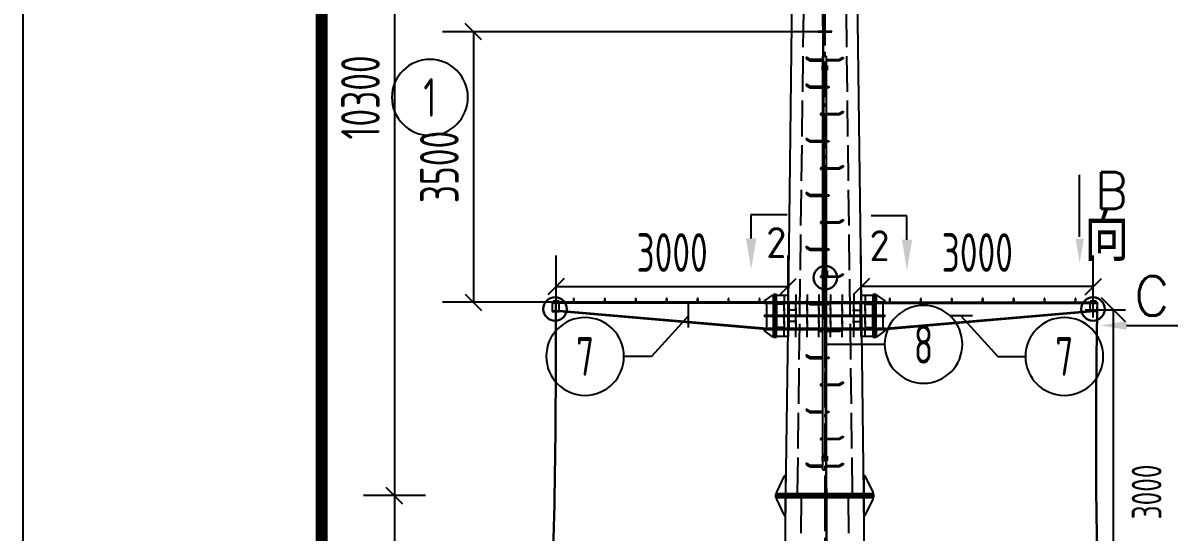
# Model space of a CAD drawing. Header units: inches. Extents: x -4449 to -2355, y -113 to 192.
# Drawn here: x -3707.3 to -3610.9, y 77.5 to 120.3 of the extents above; entities that cross this region are included whole.
import ezdxf
from ezdxf.enums import TextEntityAlignment as Align

# ---------------------------------------------------------------- set-up
doc = ezdxf.new("R2010")
doc.units = ezdxf.units.IN
doc.header["$MEASUREMENT"] = 0
for name, pattern in [('双点划线', [4.7, 3, -0.5, 0.1, -0.5, 0.1, -0.5]), ('点划线', [4.35, 3, -0.54, 0.27, -0.54]), ('虚线', [3.75, 3, -0.75])]:
    doc.linetypes.add(name, pattern=pattern)
for name, color, linetype in [('1', 7, 'Continuous'), ('3', 3, 'Continuous'), ('DRAW', 7, 'Continuous'), ('中线层', 2, '点划线'), ('图形层', 7, 'Continuous'), ('图框', 7, 'Continuous'), ('图签层', 7, 'Continuous'), ('尺寸标注线层', 1, 'Continuous'), ('标注文字层', 7, 'Continuous'), ('标注线层', 3, 'Continuous'), ('火曲线层', 3, '双点划线'), ('焊缝线层', 3, 'Continuous'), ('表格层', 3, 'Continuous'), ('隐藏线层', 1, '虚线')]:
    doc.layers.add(name, color=color, linetype=linetype)
doc.styles.add('ACC', font='SIMPLEX', dxfattribs={"bigfont": 'ACC.SHX'})
doc.styles.add('DXFS', font='txt8.shx', dxfattribs={"width": 0.7, "bigfont": 'hztxt.shx'})
doc.styles.get("Standard").update_dxf_attribs({"font": 'tssdeng.shx', "width": 0.7, "bigfont": 'hztxt.shx'})

# ---------------------------------------------------------------- blocks, each defined once
blk = doc.blocks.new('_OBLIQUE')
at = {"color": 0, "linetype": 'ByBlock'}
blk.add_line((-0.5, -0.5), (0.5, 0.5), dxfattribs=at)

msp = doc.modelspace()

# ---------------------------------------------------------------- linework, layer by layer
at = {"color": 1, "lineweight": 30}
for centre in [(-3639.8247712, 98.8954744), (-3662.5462892, 96.2614154), (-3617.3264392, 96.2614154)]:
    msp.add_circle(centre, 0.9879611, dxfattribs=at)
at = {"color": 3, "lineweight": 30}
for points in [[(-3640.0683792, 128.0631274), (-3639.8797492, 97.9090442), (-3639.7237492, 65.4941274), (-3640.0357492, 33.7481274), (-3639.7237492, 2.5214774)], [(-3662.4896092, 96.7591274), (-3663.2067902, 66.5455622), (-3663.699676, 34.0278092), (-3657.5838526, 15.4199441)], [(-3616.9772592, 96.4341274), (-3616.5527082, 66.397618), (-3616.0898898, 33.8794871), (-3621.9680526, 15.5079441)]]:
    msp.add_spline(points, degree=3, dxfattribs=at)
at = {"layer": '1'}
for p, q in [((-3646.0616542, 104.1928705), (-3643.0483537, 104.1928705)), ((-3632.9636588, 104.0911956), (-3635.9769593, 104.0911958))]:
    msp.add_line(p, q, dxfattribs=at)
at = {"layer": '3'}
for p, q in [((-3646.0616542, 102.1912733), (-3646.0616542, 104.1928705)), ((-3632.9636589, 102.0895984), (-3632.9636588, 104.0911956))]:
    msp.add_line(p, q, dxfattribs=at)
for points in [[(-3645.6292222, 102.1912733), (-3646.4940862, 102.1912733), (-3646.0616542, 99.5966813)], [(-3633.3960909, 102.0895984), (-3632.5312269, 102.0895983), (-3632.963659, 99.4950064)]]:
    msp.add_solid(points, dxfattribs=at)
at = {"layer": 'DRAW', "color": 6}
for p, q in [((-3617.9726013, 96.1973505), (-3614.602921, 96.1973505)), ((-3615.602921, 66.7921363), (-3615.602921, 96.1973505))]:
    msp.add_line(p, q, dxfattribs=at)
at = {"layer": '中线层'}
for p, q in [((-3639.8797492, 147.5241274), (-3639.8797492, 80.5741274)), ((-3639.8797492, 80.5741274), (-3639.8797492, 15.5741274))]:
    msp.add_line(p, q, dxfattribs=at)
at = {"layer": '图形层'}
for p, q in [((-3642.5680192, 127.6991274), (-3642.9585392, 96.8241274)), ((-3636.8008292, 96.8241274), (-3637.1913492, 127.6991274)), ((-3639.2947492, 119.6001274), (-3640.4647492, 119.6001274)), ((-3640.4647492, 119.6001274), (-3640.4647492, 119.5481274)), ((-3640.4647492, 119.5481274), (-3639.2947492, 119.5481274)), ((-3639.8537492, 119.5481274), (-3639.9057492, 119.5481274)), ((-3639.9057492, 119.5481274), (-3639.9057492, 118.7291274)), ((-3639.8537492, 118.7291274), (-3639.8537492, 119.5481274)), ((-3639.2947492, 119.5481274), (-3639.2947492, 119.6001274)), ((-3639.9057492, 118.7291274), (-3639.8537492, 118.7291274)), ((-3641.0887492, 117.2328274), (-3641.4264892, 117.4291274)), ((-3641.4264892, 117.4291274), (-3641.4264892, 117.3251274)), ((-3641.4264892, 117.3251274), (-3641.0887492, 117.1301274)), ((-3640.0357492, 117.2328274), (-3641.0887492, 117.2328274)), ((-3641.0887492, 117.1301274), (-3640.0357492, 117.1301274)), ((-3640.0747492, 116.3371274), (-3640.0747492, 116.7271274)), ((-3640.0747492, 116.7271274), (-3639.6847492, 116.7271274)), ((-3640.0357492, 117.5071274), (-3639.7237492, 117.5071274)), ((-3640.0357492, 82.7321274), (-3640.0357492, 117.5071274)), ((-3639.9707492, 116.9221274), (-3640.0227492, 116.9221274)), ((-3640.0227492, 116.9221274), (-3640.0227492, 116.5321274)), ((-3639.9707492, 116.5321274), (-3639.9707492, 116.9221274)), ((-3639.7367492, 116.9221274), (-3639.7887492, 116.9221274)), ((-3639.7887492, 116.9221274), (-3639.7887492, 116.5321274)), ((-3639.7367492, 116.5321274), (-3639.7367492, 116.9221274)), ((-3639.7237492, 82.7321274), (-3639.7237492, 117.5071274)), ((-3639.7237492, 117.2328274), (-3638.6707492, 117.2328274)), ((-3638.6707492, 117.1301274), (-3639.7237492, 117.1301274)), ((-3639.6847492, 116.7271274), (-3639.6847492, 116.3371274)), ((-3638.6707492, 117.2328274), (-3638.3328792, 117.4291274)), ((-3638.3328792, 117.3251274), (-3638.6707492, 117.1301274)), ((-3638.3328792, 117.4291274), (-3638.3328792, 117.3251274)), ((-3639.6847492, 116.3371274), (-3640.0747492, 116.3371274)), ((-3640.0227492, 116.5321274), (-3639.9707492, 116.5321274)), ((-3639.7887492, 116.5321274), (-3639.7367492, 116.5321274)), ((-3641.0887492, 114.9578274), (-3641.4264892, 115.1541274)), ((-3641.4264892, 115.1541274), (-3641.4264892, 115.0501274)), ((-3641.4264892, 115.0501274), (-3641.0887492, 114.8551274)), ((-3640.0357492, 114.9578274), (-3641.0887492, 114.9578274)), ((-3641.0887492, 114.8551274), (-3640.0357492, 114.8551274)), ((-3639.7237492, 114.9578274), (-3639.5287492, 114.9578274)), ((-3639.5287492, 114.8551274), (-3639.7237492, 114.8551274)), ((-3639.5287492, 114.9578274), (-3639.5287492, 114.8551274)), ((-3638.6707492, 112.6828274), (-3638.3328792, 112.8791274)), ((-3638.3328792, 112.7751274), (-3638.6707492, 112.5801274)), ((-3638.3328792, 112.8791274), (-3638.3328792, 112.7751274)), ((-3640.0357492, 112.6828274), (-3640.2307492, 112.6828274)), ((-3640.2307492, 112.6828274), (-3640.2307492, 112.5801274)), ((-3640.2307492, 112.5801274), (-3640.0357492, 112.5801274)), ((-3639.7237492, 112.6828274), (-3638.6707492, 112.6828274)), ((-3638.6707492, 112.5801274), (-3639.7237492, 112.5801274)), ((-3641.0887492, 110.4078274), (-3641.4264892, 110.6041274)), ((-3641.4264892, 110.6041274), (-3641.4264892, 110.5001274)), ((-3641.4264892, 110.5001274), (-3641.0887492, 110.3051274)), ((-3640.0357492, 110.4078274), (-3641.0887492, 110.4078274)), ((-3641.0887492, 110.3051274), (-3640.0357492, 110.3051274)), ((-3639.7237492, 110.4078274), (-3639.5287492, 110.4078274)), ((-3639.5287492, 110.3051274), (-3639.7237492, 110.3051274)), ((-3639.5287492, 110.4078274), (-3639.5287492, 110.3051274)), ((-3640.0357492, 108.1328274), (-3640.2307492, 108.1328274)), ((-3640.2307492, 108.1328274), (-3640.2307492, 108.0301274)), ((-3640.2307492, 108.0301274), (-3640.0357492, 108.0301274)), ((-3639.7237492, 108.1328274), (-3638.6707492, 108.1328274)), ((-3638.6707492, 108.0301274), (-3639.7237492, 108.0301274)), ((-3638.6707492, 108.1328274), (-3638.3328792, 108.3291274)), ((-3638.3328792, 108.2251274), (-3638.6707492, 108.0301274)), ((-3638.3328792, 108.3291274), (-3638.3328792, 108.2251274)), ((-3641.0887492, 105.8591274), (-3641.4264892, 106.0541274)), ((-3641.4264892, 106.0541274), (-3641.4264892, 105.9501274)), ((-3641.4264892, 105.9501274), (-3641.0887492, 105.7551274)), ((-3640.0357492, 105.8591274), (-3641.0887492, 105.8591274)), ((-3641.0887492, 105.7551274), (-3640.0357492, 105.7551274)), ((-3639.7237492, 105.8591274), (-3639.5287492, 105.8591274)), ((-3639.5287492, 105.7551274), (-3639.7237492, 105.7551274)), ((-3639.5287492, 105.8591274), (-3639.5287492, 105.7551274)), ((-3640.0357492, 103.5841274), (-3640.2307492, 103.5841274)), ((-3640.2307492, 103.5841274), (-3640.2307492, 103.4801274)), ((-3640.2307492, 103.4801274), (-3640.0357492, 103.4801274)), ((-3639.7237492, 103.5841274), (-3638.6707492, 103.5841274)), ((-3638.6707492, 103.4801274), (-3639.7237492, 103.4801274)), ((-3638.6707492, 103.5841274), (-3638.3328792, 103.7791274)), ((-3638.3328792, 103.6751274), (-3638.6707492, 103.4801274)), ((-3638.3328792, 103.7791274), (-3638.3328792, 103.6751274)), ((-3641.0887492, 101.3091274), (-3641.4264892, 101.5041274)), ((-3641.4264892, 101.5041274), (-3641.4264892, 101.4001274)), ((-3641.4264892, 101.4001274), (-3641.0887492, 101.2051274)), ((-3640.0357492, 101.3091274), (-3641.0887492, 101.3091274)), ((-3641.0887492, 101.2051274), (-3640.0357492, 101.2051274)), ((-3639.7237492, 101.3091274), (-3639.5287492, 101.3091274)), ((-3639.5287492, 101.2051274), (-3639.7237492, 101.2051274)), ((-3639.5287492, 101.3091274), (-3639.5287492, 101.2051274)), ((-3640.0747492, 99.1121274), (-3640.0747492, 99.5021274)), ((-3640.0747492, 99.5021274), (-3639.6847492, 99.5021274)), ((-3639.9707492, 99.6971274), (-3640.0227492, 99.6971274)), ((-3640.0227492, 99.6971274), (-3640.0227492, 99.3071274)), ((-3640.0227492, 99.3071274), (-3639.9707492, 99.3071274)), ((-3639.9707492, 99.3071274), (-3639.9707492, 99.6971274)), ((-3639.7367492, 99.6971274), (-3639.7887492, 99.6971274)), ((-3639.7887492, 99.6971274), (-3639.7887492, 99.3071274)), ((-3639.7887492, 99.3071274), (-3639.7367492, 99.3071274)), ((-3639.7367492, 99.3071274), (-3639.7367492, 99.6971274)), ((-3639.6847492, 99.5021274), (-3639.6847492, 99.1121274)), ((-3640.0357492, 99.0341274), (-3640.2307492, 99.0341274)), ((-3640.2307492, 99.0341274), (-3640.2307492, 98.9301274)), ((-3640.2307492, 98.9301274), (-3640.0357492, 98.9301274)), ((-3639.6847492, 99.1121274), (-3640.0747492, 99.1121274)), ((-3639.7237492, 99.0341274), (-3638.6707492, 99.0341274)), ((-3638.6707492, 98.9301274), (-3639.7237492, 98.9301274)), ((-3638.6707492, 99.0341274), (-3638.3328792, 99.2291274)), ((-3638.3328792, 99.1251274), (-3638.6707492, 98.9301274)), ((-3638.3328792, 99.2291274), (-3638.3328792, 99.1251274)), ((-3644.3221092, 97.4091274), (-3644.9721092, 96.9541274)), ((-3644.1921092, 97.4091274), (-3644.3221092, 97.4091274)), ((-3644.0621092, 97.4741274), (-3644.1921092, 97.4741274)), ((-3644.1921092, 97.4741274), (-3644.1921092, 93.8991274)), ((-3644.1921092, 96.9151274), (-3644.1921092, 97.4091274)), ((-3643.9321092, 97.4741274), (-3644.0621092, 97.4741274)), ((-3644.0621092, 97.4741274), (-3644.0621092, 93.8991274)), ((-3644.0621092, 93.8991274), (-3644.0621092, 97.4741274)), ((-3643.9321092, 97.4091274), (-3643.9321092, 97.4741274)), ((-3643.9321092, 93.9628274), (-3643.9321092, 97.4091274)), ((-3642.9571092, 97.4091274), (-3643.9321092, 97.4091274)), ((-3642.9571092, 96.8241274), (-3642.9571092, 97.4091274)), ((-3635.8272592, 97.4091274), (-3636.8022592, 97.4091274)), ((-3636.8022592, 97.4091274), (-3636.8022592, 96.8241274)), ((-3635.8272592, 97.4741274), (-3635.8272592, 97.4091274)), ((-3635.6972592, 97.4741274), (-3635.8272592, 97.4741274)), ((-3635.8272592, 97.4091274), (-3635.8272592, 93.9628274)), ((-3635.6972592, 93.8991274), (-3635.6972592, 97.4741274)), ((-3635.5672592, 97.4741274), (-3635.6972592, 97.4741274)), ((-3635.6972592, 97.4741274), (-3635.6972592, 93.8991274)), ((-3635.5672592, 93.8991274), (-3635.5672592, 97.4741274)), ((-3635.4372592, 97.4091274), (-3635.5672592, 97.4091274)), ((-3635.5672592, 97.4091274), (-3635.5672592, 96.9151274)), ((-3634.7872592, 96.9541274), (-3635.4372592, 97.4091274)), ((-3662.1971092, 96.8241274), (-3662.7821092, 96.8241274)), ((-3662.7821092, 96.8241274), (-3662.7821092, 96.0441274)), ((-3662.1971092, 96.7591274), (-3662.7821092, 96.7591274)), ((-3662.1971092, 96.9281274), (-3662.7171092, 96.9281274)), ((-3662.7171092, 96.9281274), (-3662.7171092, 96.8241274)), ((-3662.7171092, 96.8241274), (-3662.1971092, 96.8241274)), ((-3662.1971092, 96.8241274), (-3662.1971092, 96.9281274)), ((-3644.7771092, 96.8241274), (-3662.1971092, 96.8241274)), ((-3644.7771092, 96.7591274), (-3662.1971092, 96.7591274)), ((-3660.9296092, 97.1491274), (-3660.9946092, 97.1491274)), ((-3660.9946092, 97.1491274), (-3660.9946092, 96.8241274)), ((-3660.9946092, 96.8241274), (-3660.9296092, 96.8241274)), ((-3660.9296092, 96.8241274), (-3660.9296092, 97.1491274)), ((-3658.3296092, 97.1491274), (-3658.3946092, 97.1491274)), ((-3658.3946092, 97.1491274), (-3658.3946092, 96.8241274)), ((-3658.3946092, 96.8241274), (-3658.3296092, 96.8241274)), ((-3658.3296092, 96.8241274), (-3658.3296092, 97.1491274)), ((-3655.7296092, 97.1491274), (-3655.7946092, 97.1491274)), ((-3655.7946092, 97.1491274), (-3655.7946092, 96.8241274)), ((-3655.7946092, 96.8241274), (-3655.7296092, 96.8241274)), ((-3655.7296092, 96.8241274), (-3655.7296092, 97.1491274)), ((-3653.1296092, 97.1491274), (-3653.1946092, 97.1491274)), ((-3653.1946092, 97.1491274), (-3653.1946092, 96.8241274)), ((-3653.1946092, 96.8241274), (-3653.1296092, 96.8241274)), ((-3653.1296092, 96.8241274), (-3653.1296092, 97.1491274)), ((-3650.5296092, 97.1491274), (-3650.5946092, 97.1491274)), ((-3650.5946092, 97.1491274), (-3650.5946092, 96.8241274)), ((-3650.5946092, 96.8241274), (-3650.5296092, 96.8241274)), ((-3650.5296092, 96.8241274), (-3650.5296092, 97.1491274)), ((-3647.9296092, 97.1491274), (-3647.9946092, 97.1491274)), ((-3647.9946092, 97.1491274), (-3647.9946092, 96.8241274)), ((-3647.9946092, 96.8241274), (-3647.9296092, 96.8241274)), ((-3647.9296092, 96.8241274), (-3647.9296092, 97.1491274)), ((-3645.3296092, 97.1491274), (-3645.3946092, 97.1491274)), ((-3645.3946092, 97.1491274), (-3645.3946092, 96.8241274)), ((-3645.3946092, 96.8241274), (-3645.3296092, 96.8241274)), ((-3645.3296092, 96.8241274), (-3645.3296092, 97.1491274)), ((-3644.9721092, 96.9541274), (-3644.9721092, 96.8241274)), ((-3644.1921092, 96.8241274), (-3644.9721092, 96.8241274)), ((-3644.9721092, 96.8241274), (-3644.9721092, 96.7591274)), ((-3644.9721092, 96.8241274), (-3644.2840192, 96.8241274)), ((-3644.9721092, 96.7591274), (-3644.1921092, 96.7591274)), ((-3644.1921092, 96.8241274), (-3644.7771092, 96.8241274)), ((-3644.1921092, 96.7591274), (-3644.7771092, 96.7591274)), ((-3644.2840192, 96.8241274), (-3644.1921092, 96.9151274)), ((-3644.1921092, 94.5491274), (-3644.1921092, 96.8241274)), ((-3644.1921092, 96.7591274), (-3644.1921092, 96.8241274)), ((-3643.9321092, 96.8241274), (-3642.9571092, 96.8241274)), ((-3643.9321092, 96.8241274), (-3643.9321092, 96.7591274)), ((-3635.8272592, 96.8241274), (-3643.9321092, 96.8241274)), ((-3642.8596092, 96.8241274), (-3643.9321092, 96.8241274)), ((-3643.9321092, 96.8241274), (-3643.9321092, 94.5491274)), ((-3643.9321092, 96.7591274), (-3635.8272592, 96.7591274)), ((-3642.8596092, 94.5491274), (-3642.8596092, 96.8241274)), ((-3641.0887492, 96.7591274), (-3641.4264892, 96.9541274)), ((-3641.4264892, 96.9541274), (-3641.4264892, 96.8501274)), ((-3641.4264892, 96.8501274), (-3641.0887492, 96.6551274)), ((-3640.0357492, 96.7591274), (-3641.0887492, 96.7591274)), ((-3641.0887492, 96.6551274), (-3640.0357492, 96.6551274)), ((-3639.7237492, 96.7591274), (-3639.5287492, 96.7591274)), ((-3639.5287492, 96.6551274), (-3639.7237492, 96.6551274)), ((-3639.5287492, 96.7591274), (-3639.5287492, 96.6551274)), ((-3636.8997592, 96.8241274), (-3636.8997592, 94.5491274)), ((-3635.8272592, 96.8241274), (-3636.8997592, 96.8241274)), ((-3636.8022592, 96.8241274), (-3635.8272592, 96.8241274)), ((-3635.8272592, 94.5491274), (-3635.8272592, 96.8241274)), ((-3635.8272592, 96.7591274), (-3635.8272592, 96.8241274)), ((-3635.5672592, 96.9151274), (-3635.4753492, 96.8241274)), ((-3635.5672592, 94.5491274), (-3635.5672592, 96.8241274)), ((-3635.5672592, 96.8241274), (-3634.9822592, 96.8241274)), ((-3634.7872592, 96.8241274), (-3635.5672592, 96.8241274)), ((-3635.5672592, 96.8241274), (-3635.5672592, 96.7591274)), ((-3635.5672592, 96.7591274), (-3634.9822592, 96.7591274)), ((-3635.5672592, 96.7591274), (-3634.7872592, 96.7591274)), ((-3635.4753492, 96.8241274), (-3634.7872592, 96.8241274)), ((-3634.9822592, 96.8241274), (-3617.5622592, 96.8241274)), ((-3634.9822592, 96.7591274), (-3617.5622592, 96.7591274)), ((-3634.7872592, 96.8241274), (-3634.7872592, 96.9541274)), ((-3634.7872592, 96.7591274), (-3634.7872592, 96.8241274)), ((-3634.3647592, 97.1491274), (-3634.4297592, 97.1491274)), ((-3634.4297592, 97.1491274), (-3634.4297592, 96.8241274)), ((-3634.4297592, 96.8241274), (-3634.3647592, 96.8241274)), ((-3634.3647592, 96.8241274), (-3634.3647592, 97.1491274)), ((-3631.7647592, 97.1491274), (-3631.8297592, 97.1491274)), ((-3631.8297592, 97.1491274), (-3631.8297592, 96.8241274)), ((-3631.8297592, 96.8241274), (-3631.7647592, 96.8241274)), ((-3631.7647592, 96.8241274), (-3631.7647592, 97.1491274)), ((-3629.1647592, 97.1491274), (-3629.2297592, 97.1491274)), ((-3629.2297592, 97.1491274), (-3629.2297592, 96.8241274)), ((-3629.2297592, 96.8241274), (-3629.1647592, 96.8241274)), ((-3629.1647592, 96.8241274), (-3629.1647592, 97.1491274)), ((-3626.5647592, 97.1491274), (-3626.6297592, 97.1491274)), ((-3626.6297592, 97.1491274), (-3626.6297592, 96.8241274)), ((-3626.6297592, 96.8241274), (-3626.5647592, 96.8241274)), ((-3626.5647592, 96.8241274), (-3626.5647592, 97.1491274)), ((-3623.9647592, 97.1491274), (-3624.0297592, 97.1491274)), ((-3624.0297592, 97.1491274), (-3624.0297592, 96.8241274)), ((-3624.0297592, 96.8241274), (-3623.9647592, 96.8241274)), ((-3623.9647592, 96.8241274), (-3623.9647592, 97.1491274)), ((-3621.3647592, 97.1491274), (-3621.4297592, 97.1491274)), ((-3621.4297592, 97.1491274), (-3621.4297592, 96.8241274)), ((-3621.4297592, 96.8241274), (-3621.3647592, 96.8241274)), ((-3621.3647592, 96.8241274), (-3621.3647592, 97.1491274)), ((-3618.7647592, 97.1491274), (-3618.8297592, 97.1491274)), ((-3618.8297592, 97.1491274), (-3618.8297592, 96.8241274)), ((-3618.8297592, 96.8241274), (-3618.7647592, 96.8241274)), ((-3618.7647592, 96.8241274), (-3618.7647592, 97.1491274)), ((-3617.0422592, 96.9281274), (-3617.5622592, 96.9281274)), ((-3617.5622592, 96.9281274), (-3617.5622592, 96.8241274)), ((-3617.5622592, 96.8241274), (-3616.9772592, 96.8241274)), ((-3617.5622592, 96.8241274), (-3617.0422592, 96.8241274)), ((-3617.5622592, 96.7591274), (-3616.9772592, 96.7591274)), ((-3617.0422592, 96.8241274), (-3617.0422592, 96.9281274)), ((-3616.9772592, 96.8241274), (-3616.9772592, 96.0441274)), ((-3662.7821092, 96.1091274), (-3662.1971092, 96.1091274)), ((-3662.7821092, 96.0441274), (-3662.1971092, 96.0441274)), ((-3644.7771092, 94.6128274), (-3662.1971092, 96.1091274)), ((-3644.7771092, 94.5491274), (-3662.1971092, 96.0441274)), ((-3644.1921092, 95.7191274), (-3644.9721092, 95.7191274)), ((-3644.9721092, 95.7191274), (-3644.9721092, 95.6541274)), ((-3644.9721092, 95.6541274), (-3644.1921092, 95.6541274)), ((-3644.1921092, 95.6541274), (-3644.1921092, 95.7191274)), ((-3643.9321092, 95.7191274), (-3643.9321092, 95.6541274)), ((-3635.8272592, 95.7191274), (-3643.9321092, 95.7191274)), ((-3643.9321092, 95.6541274), (-3635.8272592, 95.6541274)), ((-3635.8272592, 95.6541274), (-3635.8272592, 95.7191274)), ((-3634.7872592, 95.7191274), (-3635.5672592, 95.7191274)), ((-3635.5672592, 95.7191274), (-3635.5672592, 95.6541274)), ((-3635.5672592, 95.6541274), (-3634.7872592, 95.6541274)), ((-3634.9822592, 94.6128274), (-3617.5622592, 96.1091274)), ((-3634.9822592, 94.5491274), (-3617.5622592, 96.0441274)), ((-3634.7872592, 95.6541274), (-3634.7872592, 95.7191274)), ((-3616.9772592, 96.1091274), (-3617.5622592, 96.1091274)), ((-3616.9772592, 96.0441274), (-3617.5622592, 96.0441274)), ((-3644.1921092, 94.6128274), (-3644.9721092, 94.6128274)), ((-3644.9721092, 94.6128274), (-3644.9721092, 94.5491274)), ((-3644.9721092, 94.5491274), (-3644.1921092, 94.5491274)), ((-3644.2840192, 94.5491274), (-3644.9721092, 94.5491274)), ((-3644.9721092, 94.5491274), (-3644.9721092, 94.4191274)), ((-3644.7771092, 94.6128274), (-3644.1921092, 94.6128274)), ((-3644.7771092, 94.5491274), (-3644.1921092, 94.5491274)), ((-3644.1921092, 94.4568274), (-3644.2840192, 94.5491274)), ((-3644.1921092, 94.5491274), (-3644.1921092, 94.6128274)), ((-3644.1921092, 93.9628274), (-3644.1921092, 94.4568274)), ((-3643.9321092, 94.6128274), (-3643.9321092, 94.5491274)), ((-3635.8272592, 94.6128274), (-3643.9321092, 94.6128274)), ((-3643.9321092, 94.5491274), (-3642.9571092, 94.5491274)), ((-3643.9321092, 94.5491274), (-3635.8272592, 94.5491274)), ((-3643.9321092, 94.5491274), (-3642.8596092, 94.5491274)), ((-3642.9873992, 94.5491274), (-3643.1622492, 80.7301274)), ((-3642.9571092, 94.5491274), (-3642.9571092, 93.9628274)), ((-3640.0357492, 94.4841274), (-3640.2307492, 94.4841274)), ((-3640.2307492, 94.4841274), (-3640.2307492, 94.3801274)), ((-3639.7237492, 94.4841274), (-3638.6707492, 94.4841274)), ((-3638.6707492, 94.4841274), (-3638.3328792, 94.6791274)), ((-3638.3328792, 94.5751274), (-3638.6707492, 94.3801274)), ((-3638.3328792, 94.6791274), (-3638.3328792, 94.5751274)), ((-3636.8997592, 94.5491274), (-3635.8272592, 94.5491274)), ((-3636.8022592, 93.9628274), (-3636.8022592, 94.5491274)), ((-3636.8022592, 94.5491274), (-3635.8272592, 94.5491274)), ((-3636.5972492, 80.7301274), (-3636.7719692, 94.5491274)), ((-3635.8272592, 94.5491274), (-3635.8272592, 94.6128274)), ((-3634.9822592, 94.6128274), (-3635.5672592, 94.6128274)), ((-3634.7872592, 94.6128274), (-3635.5672592, 94.6128274)), ((-3635.5672592, 94.6128274), (-3635.5672592, 94.5491274)), ((-3634.9822592, 94.5491274), (-3635.5672592, 94.5491274)), ((-3635.5672592, 94.5491274), (-3634.7872592, 94.5491274)), ((-3635.4753492, 94.5491274), (-3635.5672592, 94.4568274)), ((-3635.5672592, 94.4568274), (-3635.5672592, 93.9628274)), ((-3634.7872592, 94.5491274), (-3635.4753492, 94.5491274)), ((-3634.7872592, 94.5491274), (-3634.7872592, 94.6128274)), ((-3634.7872592, 94.4191274), (-3634.7872592, 94.5491274)), ((-3644.9721092, 94.4191274), (-3644.3221092, 93.9628274)), ((-3644.3221092, 93.9628274), (-3644.1921092, 93.9628274)), ((-3644.1921092, 93.8991274), (-3644.0621092, 93.8991274)), ((-3644.0621092, 93.8991274), (-3643.9321092, 93.8991274)), ((-3643.9321092, 93.8991274), (-3643.9321092, 93.9628274)), ((-3642.9571092, 93.9628274), (-3643.9321092, 93.9628274)), ((-3640.2307492, 94.3801274), (-3640.0357492, 94.3801274)), ((-3638.6707492, 94.3801274), (-3639.7237492, 94.3801274)), ((-3635.8272592, 93.9628274), (-3636.8022592, 93.9628274)), ((-3635.8272592, 93.9628274), (-3635.8272592, 93.8991274)), ((-3635.8272592, 93.8991274), (-3635.6972592, 93.8991274)), ((-3635.6972592, 93.8991274), (-3635.5672592, 93.8991274)), ((-3635.5672592, 93.9628274), (-3635.4372592, 93.9628274)), ((-3635.4372592, 93.9628274), (-3634.7872592, 94.4191274)), ((-3641.0887492, 92.2091274), (-3641.4264892, 92.4041274)), ((-3641.4264892, 92.4041274), (-3641.4264892, 92.3001274)), ((-3641.4264892, 92.3001274), (-3641.0887492, 92.1051274)), ((-3640.0357492, 92.2091274), (-3641.0887492, 92.2091274)), ((-3641.0887492, 92.1051274), (-3640.0357492, 92.1051274)), ((-3639.7237492, 92.2091274), (-3639.5287492, 92.2091274)), ((-3639.5287492, 92.1051274), (-3639.7237492, 92.1051274)), ((-3639.5287492, 92.2091274), (-3639.5287492, 92.1051274)), ((-3640.0357492, 89.9341274), (-3640.2307492, 89.9341274)), ((-3640.2307492, 89.9341274), (-3640.2307492, 89.8301274)), ((-3640.2307492, 89.8301274), (-3640.0357492, 89.8301274)), ((-3639.7237492, 89.9341274), (-3638.6707492, 89.9341274)), ((-3638.6707492, 89.8301274), (-3639.7237492, 89.8301274)), ((-3638.6707492, 89.9341274), (-3638.3328792, 90.1291274)), ((-3638.3328792, 90.0251274), (-3638.6707492, 89.8301274)), ((-3638.3328792, 90.1291274), (-3638.3328792, 90.0251274)), ((-3641.0887492, 87.6591274), (-3641.4264892, 87.8541274)), ((-3641.4264892, 87.8541274), (-3641.4264892, 87.7501274)), ((-3641.4264892, 87.7501274), (-3641.0887492, 87.5551274)), ((-3640.0357492, 87.6591274), (-3641.0887492, 87.6591274)), ((-3641.0887492, 87.5551274), (-3640.0357492, 87.5551274)), ((-3639.7237492, 87.6591274), (-3639.5287492, 87.6591274)), ((-3639.5287492, 87.5551274), (-3639.7237492, 87.5551274)), ((-3639.5287492, 87.6591274), (-3639.5287492, 87.5551274)), ((-3640.0357492, 85.3841274), (-3640.2307492, 85.3841274)), ((-3640.2307492, 85.3841274), (-3640.2307492, 85.2801274)), ((-3640.2307492, 85.2801274), (-3640.0357492, 85.2801274)), ((-3639.7237492, 85.3841274), (-3638.6707492, 85.3841274)), ((-3638.6707492, 85.2801274), (-3639.7237492, 85.2801274)), ((-3638.6707492, 85.3841274), (-3638.3328792, 85.5791274)), ((-3638.3328792, 85.4751274), (-3638.6707492, 85.2801274)), ((-3638.3328792, 85.5791274), (-3638.3328792, 85.4751274)), ((-3640.0747492, 83.5121274), (-3640.0747492, 83.9021274)), ((-3640.0747492, 83.9021274), (-3639.6847492, 83.9021274)), ((-3639.9707492, 84.0971274), (-3640.0227492, 84.0971274)), ((-3640.0227492, 84.0971274), (-3640.0227492, 83.7071274)), ((-3639.9707492, 83.7071274), (-3639.9707492, 84.0971274)), ((-3639.7367492, 84.0971274), (-3639.7887492, 84.0971274)), ((-3639.7887492, 84.0971274), (-3639.7887492, 83.7071274)), ((-3639.7367492, 83.7071274), (-3639.7367492, 84.0971274)), ((-3639.6847492, 83.9021274), (-3639.6847492, 83.5121274)), ((-3641.0887492, 83.1091274), (-3641.4264892, 83.3041274)), ((-3641.4264892, 83.3041274), (-3641.4264892, 83.2001274)), ((-3641.4264892, 83.2001274), (-3641.0887492, 83.0051274)), ((-3640.0357492, 83.1091274), (-3641.0887492, 83.1091274)), ((-3641.0887492, 83.0051274), (-3640.0357492, 83.0051274)), ((-3639.6847492, 83.5121274), (-3640.0747492, 83.5121274)), ((-3640.0227492, 83.7071274), (-3639.9707492, 83.7071274)), ((-3639.7887492, 83.7071274), (-3639.7367492, 83.7071274)), ((-3639.7237492, 83.1091274), (-3638.6707492, 83.1091274)), ((-3638.6707492, 83.0051274), (-3639.7237492, 83.0051274)), ((-3638.6707492, 83.1091274), (-3638.3328792, 83.3041274)), ((-3638.3328792, 83.2001274), (-3638.6707492, 83.0051274)), ((-3638.3328792, 83.3041274), (-3638.3328792, 83.2001274)), ((-3643.2901692, 82.2381274), (-3643.9401692, 80.8601274)), ((-3643.1601692, 82.2381274), (-3643.2901692, 82.2381274)), ((-3643.1601692, 80.7847274), (-3643.1601692, 82.2381274)), ((-3640.0357492, 82.7321274), (-3639.7237492, 82.7321274)), ((-3636.4691992, 82.2381274), (-3636.5991992, 82.2381274)), ((-3636.5991992, 82.2381274), (-3636.5991992, 80.7847274)), ((-3635.8191992, 80.8601274), (-3636.4691992, 82.2381274)), ((-3635.7522492, 80.7301274), (-3644.0072492, 80.7301274)), ((-3644.0072492, 80.7301274), (-3644.0072492, 80.5741274)), ((-3644.0072492, 80.5741274), (-3635.7522492, 80.5741274)), ((-3635.7522492, 80.5741274), (-3644.0072492, 80.5741274)), ((-3644.0072492, 80.5741274), (-3644.0072492, 80.4181274)), ((-3644.0072492, 80.4181274), (-3635.7522492, 80.4181274)), ((-3643.1622492, 80.4181274), (-3643.9747492, 15.7691274)), ((-3643.2193192, 80.4181274), (-3643.9441992, 80.4181274)), ((-3643.9441992, 80.4181274), (-3643.9441992, 80.2881274)), ((-3643.9441992, 80.2881274), (-3643.2941992, 78.9101274)), ((-3643.9401692, 80.8601274), (-3643.9401692, 80.7301274)), ((-3643.9401692, 80.7301274), (-3643.2154192, 80.7301274)), ((-3643.1641992, 80.3622274), (-3643.2193192, 80.4181274)), ((-3643.2154192, 80.7301274), (-3643.1601692, 80.7847274)), ((-3643.1641992, 78.9101274), (-3643.1641992, 80.3622274)), ((-3643.1622492, 80.7301274), (-3636.5972492, 80.7301274)), ((-3636.5972492, 80.4181274), (-3643.1622492, 80.4181274)), ((-3636.5991992, 80.7847274), (-3636.5439492, 80.7301274)), ((-3635.7847492, 15.7691274), (-3636.5972492, 80.4181274)), ((-3636.5400492, 80.4181274), (-3636.5952992, 80.3622274)), ((-3636.5952992, 80.3622274), (-3636.5952992, 78.9101274)), ((-3636.5439492, 80.7301274), (-3635.8191992, 80.7301274)), ((-3635.8152992, 80.4181274), (-3636.5400492, 80.4181274)), ((-3636.4652992, 78.9101274), (-3635.8152992, 80.2881274)), ((-3635.8191992, 80.7301274), (-3635.8191992, 80.8601274)), ((-3635.8152992, 80.2881274), (-3635.8152992, 80.4181274)), ((-3635.7522492, 80.5741274), (-3635.7522492, 80.7301274)), ((-3635.7522492, 80.4181274), (-3635.7522492, 80.5741274)), ((-3643.2941992, 78.9101274), (-3643.1641992, 78.9101274)), ((-3636.5952992, 78.9101274), (-3636.4652992, 78.9101274))]:
    msp.add_line(p, q, dxfattribs=at)
at = {"layer": '图框'}
msp.add_lwpolyline([(-3287.2800292, 187.0642746), (-3707.2800292, 187.0642746), (-3707.2800292, -109.9357254), (-3287.2800292, -109.9357254)], close=True, dxfattribs=at)
at = {"layer": '图框', "const_width": 1}
msp.add_lwpolyline([(-3682.1628405, -104.9357254), (-3292.1628405, -104.9357254), (-3292.1628405, 182.0642746), (-3682.1628405, 182.0642746)], close=True, dxfattribs=at)
at = {"layer": '图签层'}
msp.add_line((-3682.2800292, -104.9357254), (-3682.2800292, 182.0642746), dxfattribs=at)
at = {"layer": '尺寸标注线层'}
for p, q in [((-3676.0474392, 147.5241274), (-3676.0474392, 80.5741274)), ((-3639.8797492, 119.5741274), (-3672.0147092, 119.5741274)), ((-3669.4147092, 119.5741274), (-3669.4147092, 96.8241274)), ((-3662.4571092, 95.5501274), (-3662.4571092, 100.7501274)), ((-3642.9571092, 95.5501274), (-3642.9571092, 100.7501274)), ((-3636.8022592, 95.5501274), (-3636.8022592, 100.7501274)), ((-3617.3022592, 95.5501274), (-3617.3022592, 100.7501274)), ((-3662.4571092, 98.1501274), (-3642.9571092, 98.1501274)), ((-3617.3022592, 98.1501274), (-3636.8022592, 98.1501274)), ((-3639.8797492, 96.8241274), (-3672.0147092, 96.8241274)), ((-3673.4474392, 80.5741274), (-3678.6474392, 80.5741274)), ((-3676.0474392, 80.5741274), (-3676.0474392, 15.5741274))]:
    msp.add_line(p, q, dxfattribs=at)
at = {"layer": '标注文字层'}
for p, q in [((-3668.7253192, 118.8838274), (-3670.1042292, 120.2631274)), ((-3661.7677192, 98.8391274), (-3663.1464992, 97.4611274)), ((-3643.6464992, 97.4611274), (-3642.2677192, 98.8391274)), ((-3636.1128692, 98.8391274), (-3637.4917792, 97.4611274)), ((-3617.9917792, 97.4611274), (-3616.6128692, 98.8391274)), ((-3670.1042292, 97.5131274), (-3668.7253192, 96.1338274)), ((-3651.3309292, 94.7103274), (-3651.3309292, 96.6603274)), ((-3627.4534392, 95.6853274), (-3629.4034392, 95.6853274)), ((-3639.8797492, 94.2683274), (-3639.8797492, 92.3183274)), ((-3676.7368292, 81.2631274), (-3675.3579192, 79.8838274)), ((-3675.3579192, 79.8838274), (-3676.7368292, 81.2631274))]:
    msp.add_line(p, q, dxfattribs=at)
for centre, radius, start, end in [((-3673.0692884, 114.0491274), 3.196505, 0, 180), ((-3673.0692884, 114.0491274), 3.196505, 180, 0), ((-3631.5735292, 93.2933274), 3.26872, 0, 180), ((-3660.0216892, 92.2741274), 3.268707, 0, 180), ((-3619.7376792, 92.2741274), 3.26872, 0, 180), ((-3631.5735292, 93.2933274), 3.26872, 180, 0), ((-3660.0216892, 92.2741274), 3.268707, 180, 0), ((-3619.7376792, 92.2741274), 3.26872, 180, 0)]:
    msp.add_arc(centre, radius, start, end, dxfattribs=at)
at = {"layer": '标注线层'}
for p, q in [((-3651.3309292, 95.6853274), (-3654.4292192, 92.2741274)), ((-3628.4284392, 95.6853274), (-3625.3301492, 92.2741274)), ((-3639.8797492, 93.2933274), (-3634.8422492, 93.2933274)), ((-3654.4292192, 92.2741274), (-3656.7529692, 92.2741274)), ((-3625.3301492, 92.2741274), (-3623.0063992, 92.2741274))]:
    msp.add_line(p, q, dxfattribs=at)
at = {"layer": '火曲线层'}
for p, q in [((-3662.1971092, 96.0441274), (-3662.1971092, 96.8241274)), ((-3644.7771092, 96.8241274), (-3644.7771092, 94.5491274)), ((-3634.9822592, 96.8241274), (-3634.9822592, 94.5491274)), ((-3617.5622592, 96.0441274), (-3617.5622592, 96.8241274))]:
    msp.add_line(p, q, dxfattribs=at)
at = {"layer": '焊缝线层'}
for p, q in [((-3643.2922492, 97.4741274), (-3643.2922492, 96.8241274)), ((-3642.3172492, 97.4741274), (-3642.3172492, 96.8241274)), ((-3641.3422492, 97.4741274), (-3641.3422492, 96.8241274)), ((-3640.3672492, 97.4741274), (-3640.3672492, 96.8241274)), ((-3639.3922492, 97.4741274), (-3639.3922492, 96.8241274)), ((-3638.4172492, 97.4741274), (-3638.4172492, 96.8241274)), ((-3637.4422492, 97.4741274), (-3637.4422492, 96.8241274)), ((-3636.4672492, 97.4741274), (-3636.4672492, 96.8241274)), ((-3643.2821092, 96.6603274), (-3643.9321092, 96.6603274)), ((-3643.2922492, 96.1091274), (-3643.2922492, 96.7591274)), ((-3643.2922492, 96.3691274), (-3643.2922492, 95.7191274)), ((-3642.3172492, 96.1091274), (-3642.3172492, 96.7591274)), ((-3642.3172492, 96.3691274), (-3642.3172492, 95.7191274)), ((-3641.3422492, 96.1091274), (-3641.3422492, 96.7591274)), ((-3641.3422492, 96.3691274), (-3641.3422492, 95.7191274)), ((-3640.3672492, 96.1091274), (-3640.3672492, 96.7591274)), ((-3640.3672492, 96.3691274), (-3640.3672492, 95.7191274)), ((-3639.3922492, 96.1091274), (-3639.3922492, 96.7591274)), ((-3639.3922492, 96.3691274), (-3639.3922492, 95.7191274)), ((-3638.4172492, 96.1091274), (-3638.4172492, 96.7591274)), ((-3638.4172492, 96.3691274), (-3638.4172492, 95.7191274)), ((-3637.4422492, 96.1091274), (-3637.4422492, 96.7591274)), ((-3637.4422492, 96.3691274), (-3637.4422492, 95.7191274)), ((-3636.4772592, 96.6603274), (-3635.8272592, 96.6603274)), ((-3636.4672492, 96.1091274), (-3636.4672492, 96.7591274)), ((-3636.4672492, 96.3691274), (-3636.4672492, 95.7191274)), ((-3643.2821092, 95.6853274), (-3643.9321092, 95.6853274)), ((-3643.2922492, 95.0041274), (-3643.2922492, 95.6541274)), ((-3642.2096092, 96.1741274), (-3642.8596092, 96.1741274)), ((-3642.3172492, 95.0041274), (-3642.3172492, 95.6541274)), ((-3641.3422492, 95.0041274), (-3641.3422492, 95.6541274)), ((-3640.3672492, 95.0041274), (-3640.3672492, 95.6541274)), ((-3639.3922492, 95.0041274), (-3639.3922492, 95.6541274)), ((-3638.4172492, 95.0041274), (-3638.4172492, 95.6541274)), ((-3637.5497592, 96.1741274), (-3636.8997592, 96.1741274)), ((-3637.4422492, 95.0041274), (-3637.4422492, 95.6541274)), ((-3636.4772592, 95.6853274), (-3635.8272592, 95.6853274)), ((-3636.4672492, 95.0041274), (-3636.4672492, 95.6541274)), ((-3643.2821092, 94.7103274), (-3643.9321092, 94.7103274)), ((-3643.2922492, 95.2628274), (-3643.2922492, 94.6128274)), ((-3643.2922492, 93.8991274), (-3643.2922492, 94.5491274)), ((-3642.2096092, 95.1991274), (-3642.8596092, 95.1991274)), ((-3642.3172492, 95.2628274), (-3642.3172492, 94.6128274)), ((-3642.3172492, 93.8991274), (-3642.3172492, 94.5491274)), ((-3641.3422492, 95.2628274), (-3641.3422492, 94.6128274)), ((-3641.3422492, 93.8991274), (-3641.3422492, 94.5491274)), ((-3640.3672492, 95.2628274), (-3640.3672492, 94.6128274)), ((-3640.3672492, 93.8991274), (-3640.3672492, 94.5491274)), ((-3639.3922492, 95.2628274), (-3639.3922492, 94.6128274)), ((-3639.3922492, 93.8991274), (-3639.3922492, 94.5491274)), ((-3638.4172492, 95.2628274), (-3638.4172492, 94.6128274)), ((-3638.4172492, 93.8991274), (-3638.4172492, 94.5491274)), ((-3637.5497592, 95.1991274), (-3636.8997592, 95.1991274)), ((-3637.4422492, 95.2628274), (-3637.4422492, 94.6128274)), ((-3637.4422492, 93.8991274), (-3637.4422492, 94.5491274)), ((-3636.4772592, 94.7103274), (-3635.8272592, 94.7103274)), ((-3636.4672492, 95.2628274), (-3636.4672492, 94.6128274)), ((-3636.4672492, 93.8991274), (-3636.4672492, 94.5491274))]:
    msp.add_line(p, q, dxfattribs=at)
at = {"layer": '表格层', "color": 7}
for p, q in [((-3618.4512178, 102.3306595), (-3618.4512178, 107.5340008)), ((-3614.5080349, 94.879487), (-3606.026749, 94.879487))]:
    msp.add_line(p, q, dxfattribs=at)
for points in [[(-3618.1080178, 102.1793561), (-3618.7944178, 102.1793561), (-3618.4512178, 100.1201561)], [(-3614.5080349, 94.5128203), (-3614.5080349, 95.2461537), (-3616.7080349, 94.879487)]]:
    msp.add_solid(points, dxfattribs=at)
at = {"layer": '隐藏线层'}
for p, q in [((-3641.3422492, 147.5241274), (-3642.1872492, 80.7301274)), ((-3638.4172492, 147.5241274), (-3637.5722492, 80.7301274)), ((-3662.5269192, 96.8241274), (-3662.5269192, 96.9281274)), ((-3662.3871692, 96.8241274), (-3662.3871692, 96.9281274)), ((-3642.9594492, 96.7591274), (-3642.9725792, 95.7191274)), ((-3642.9585392, 96.8241274), (-3642.9594492, 96.7591274)), ((-3636.7719692, 94.5491274), (-3636.8008292, 96.8241274)), ((-3617.3721992, 96.8241274), (-3617.3721992, 96.9281274)), ((-3617.2324492, 96.8241274), (-3617.2324492, 96.9281274)), ((-3642.9733592, 95.6541274), (-3642.9864892, 94.6128274)), ((-3642.9725792, 95.7191274), (-3642.9733592, 95.6541274)), ((-3642.9864892, 94.6128274), (-3642.9873992, 94.5491274)), ((-3641.8492492, 80.4181274), (-3642.6617492, 15.7691274)), ((-3637.9102492, 80.4181274), (-3637.0977492, 15.7691274))]:
    msp.add_line(p, q, dxfattribs=at)

# ---------------------------------------------------------------- block references
at = {"layer": 'DRAW', "color": 6, "xscale": 2, "yscale": 2, "zscale": 2, "rotation": 90}
msp.add_blockref('_OBLIQUE', (-3615.602921, 96.1973505), dxfattribs=at)

# ---------------------------------------------------------------- texts
at = {"layer": '3'}
for p in [(-3644.7928958, 100.547617), (-3636.1190938, 100.2874535)]:
    msp.add_text('2', height=2.594592, dxfattribs=at).set_placement(p)
at = {"layer": 'DRAW', "color": 2, "insert": (-3612.8202724, 80.8850446), "char_height": 2.5, "attachment_point": 5, "rotation": 90}
msp.add_mtext('3000', dxfattribs=at)
at = {"layer": '标注文字层', "width": 0.7}
for s, p in [('1', (-3673.0693534, 114.0491274)), ('8', (-3631.5735292, 93.2933274)), ('7', (-3660.0216892, 92.2741274)), ('7', (-3619.7376792, 92.2741274))]:
    msp.add_text(s, height=3.25, dxfattribs=at).set_placement(p, align=Align.MIDDLE_CENTER)
at = {"layer": '标注线层', "width": 0.7}
for s, p in [('10300', (-3677.2824392, 114.0491274)), ('3500', (-3670.6497092, 108.1991274))]:
    msp.add_text(s, height=3.25, rotation=90, dxfattribs=at).set_placement(p, align=Align.CENTER)
for p in [(-3652.7071092, 99.3851274), (-3627.0522592, 99.3851274)]:
    msp.add_text('3000', height=3.25, dxfattribs=at).set_placement(p, align=Align.CENTER)
at = {"layer": '表格层', "color": 7}
for s, height, style, p in [('B', 3.0888, 'DXFS', (-3617.1656947, 104.6757073)), ('向', 3.9697258, 'ACC', (-3618.0530408, 100.2938697)), ('C', 3.3, 'DXFS', (-3613.8708189, 95.7133348))]:
    msp.add_text(s, height=height, dxfattribs=dict(at, style=style)).set_placement(p)

doc.saveas('drawing.dxf')
